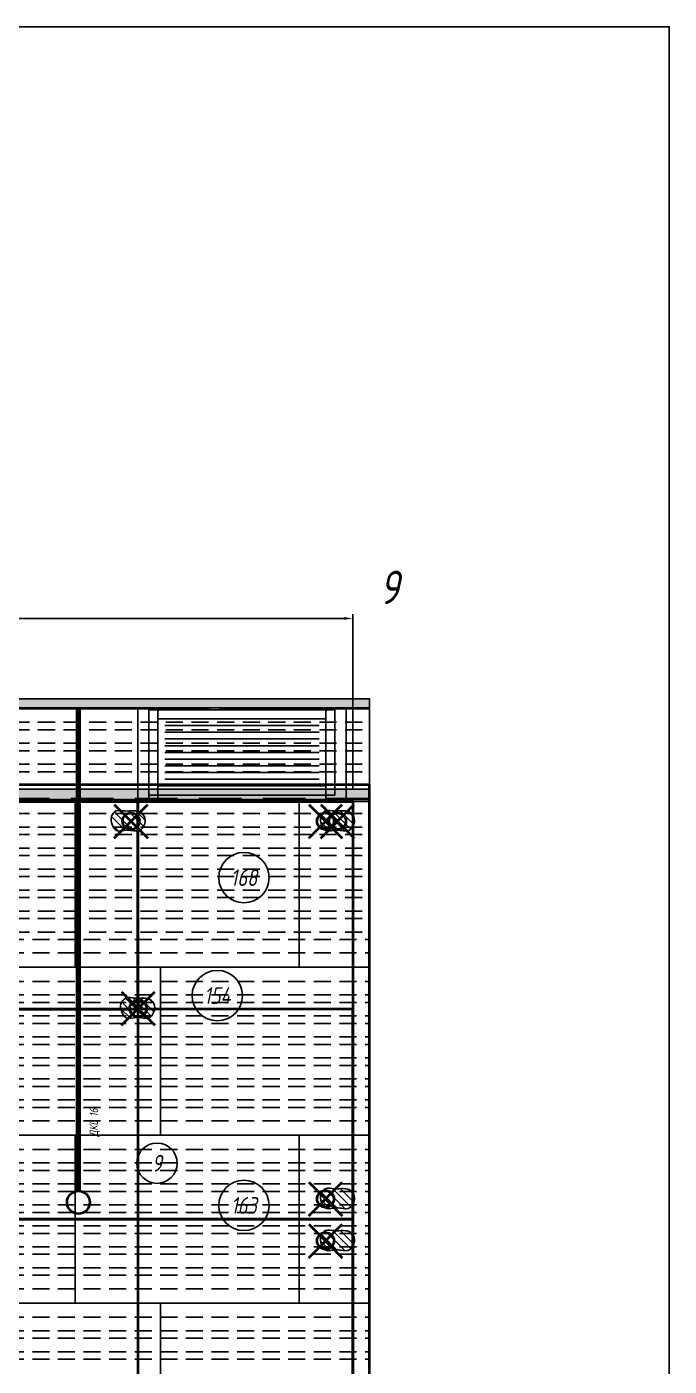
# Model space of a CAD drawing. Header units: millimetres. Extents: x -58926 to 122586, y -58688 to 8347.
# Drawn here: x 61978 to 63891, y 907 to 4896 of the extents above; entities that cross this region are included whole.
import ezdxf
from ezdxf.enums import TextEntityAlignment as Align

# ---------------------------------------------------------------- set-up
doc = ezdxf.new("R2010")
doc.units = ezdxf.units.MM
doc.header["$PDMODE"] = 35
doc.header["$PDSIZE"] = 50
doc.linetypes.add('DASH2DOT', pattern=[31.75, 12.7, -6.35, 0, -6.35, 0, -6.35])
doc.linetypes.add('DASHED', pattern=[19.05, 12.7, -6.35])
for name, color, linetype in [('01 Черновое', 7, 'Continuous'), ('02 ОВиК', 7, 'Continuous'), ('02 ЭОМ и СС', 7, 'Continuous'), ('03 Потолок', 7, 'Continuous'), ('04 Освещение', 7, 'Continuous'), ('10 Перегородки', 7, 'Continuous'), ('101 Крепление', 7, 'Continuous'), ('102 Звукоизоляция', 7, 'Continuous'), ('103 ГВЛ слой 1', 7, 'Continuous'), ('104 ГВЛ слой 2', 7, 'Continuous')]:
    doc.layers.add(name, color=color, linetype=linetype)
doc.layers.add('100 noprint', color=1, linetype='Continuous', plot=False)
doc.styles.get("Standard").update_dxf_attribs({"font": 'arial.ttf'})
doc.styles.add('ГОСТ-ISOCPEUR', font='isocpeui.ttf', dxfattribs={"width": 0.8})
doc.dimstyles.new('ISO-25', dxfattribs={"dimtxt": 2.5, "dimasz": 2.5, "dimexe": 1.25, "dimexo": 0.625, "dimtad": 1, "dimtxsty": 'Standard', "dimcen": 2.5, "dimadec": 0, "dimazin": 0, "dimtfac": 1, "dimtmove": 0, "dimatfit": 3, "dimfxl": 1, "dimarcsym": 0})

# ---------------------------------------------------------------- blocks, each defined once
blk = doc.blocks.new('АП 500х200')
at = {"color": 0, "lineweight": -2}
for p, q in [((-507, 207), (-47, 207)), ((-507, 187), (-47, 187)), ((-507, 167), (-47, 167)), ((-507, 147), (-47, 147)), ((-507, 127), (-47, 127)), ((-507, 107), (-47, 107)), ((-507, 87), (-47, 87)), ((-507, 67), (-47, 67)), ((-507, 47), (-47, 47))]:
    blk.add_line(p, q, dxfattribs=at)
for points in [[(-554, 0), (-554, 254), (0, 254), (0, 0)], [(-527, 27), (-527, 227), (-27, 227), (-27, 27)]]:
    blk.add_lwpolyline(points, close=True, dxfattribs=at)
blk = doc.blocks.new('плита')
at = {"lineweight": -2}
blk.add_lwpolyline([(0, 500), (667, 500), (667, 0), (0, 0)], close=True, dxfattribs=at)
blk = doc.blocks.new('*D412')
at = {"layer": '01 Черновое', "color": 0, "lineweight": -2}
for p, q in [((58708.9, 2688.7), (58708.9, 3146.6)), ((58733.9, 3134.1), (62923.9, 3134.1)), ((62948.9, 2688.7), (62948.9, 3146.6))]:
    blk.add_line(p, q, dxfattribs=at)
at = {"layer": '01 Черновое', "color": 0}
for points in [[(58733.9, 3138.3), (58733.9, 3129.9), (58708.9, 3134.1)], [(62923.9, 3129.9), (62923.9, 3138.3), (62948.9, 3134.1)]]:
    blk.add_solid(points, dxfattribs=at)
at = {"layer": 'Defpoints', "color": 0}
for p in [(62948.9, 3134.1), (58708.9, 2688.7), (62948.9, 2688.7)]:
    blk.add_point(p, dxfattribs=at)
at = {"layer": '01 Черновое', "color": 0, "insert": (60828.9, 3156.6), "char_height": 25, "attachment_point": 5, "style": 'ГОСТ-ISOCPEUR'}
blk.add_mtext('4240', dxfattribs=at)

msp = doc.modelspace()

# ---------------------------------------------------------------- hatches: boundary and pattern name
at = {"layer": '03 Потолок', "lineweight": -2}
for points in [[(62998.894, 2868.176), (62998.894, 2895.176), (58658.894, 2895.176), (58658.894, 2868.176)], [(62369.019, 2598.176), (62369.019, 2625.176), (62309.019, 2625.176), (62309.019, 2598.176)], [(62929.019, 2598.176), (62929.019, 2625.176), (62869.019, 2625.176), (62869.019, 2598.176)]]:
    msp.add_hatch(color=256, dxfattribs=at).paths.add_polyline_path(points)
h = msp.add_hatch(color=256, dxfattribs=at)
h.paths.add_polyline_path([(58888.019, 2598.176), (58888.019, 2625.176), (58718.894, 2625.176), (58718.894, 2598.176)])
h.paths.add_polyline_path([(59488.019, 2598.176), (59488.019, 2625.176), (58948.019, 2625.176), (58948.019, 2598.176)])
h.paths.add_polyline_path([(59888.019, 2598.176), (59888.019, 2625.176), (59548.019, 2625.176), (59548.019, 2598.176)])
h.paths.add_polyline_path([(60288.019, 2598.176), (60288.019, 2625.176), (59948.019, 2625.176), (59948.019, 2598.176)])
h.paths.add_polyline_path([(60757.063, 2598.176), (60757.063, 2625.176), (60348.019, 2625.176), (60348.019, 2598.176)])
h.paths.add_polyline_path([(61217.063, 2598.176), (61217.063, 2625.176), (60817.063, 2625.176), (60817.063, 2598.176)])
h.paths.add_polyline_path([(61738.019, 2598.176), (61738.019, 2625.176), (61277.063, 2625.176), (61277.063, 2598.176)])
h.paths.add_polyline_path([(62309.019, 2598.176), (62309.019, 2625.176), (61798.019, 2625.176), (61798.019, 2598.176)])
h.paths.add_polyline_path([(62869.019, 2598.176), (62869.019, 2625.176), (62369.019, 2625.176), (62369.019, 2598.176)])
h.paths.add_polyline_path([(62998.894, 2598.176), (62998.894, 2625.176), (62929.019, 2625.176), (62929.019, 2598.176)])
at = {"layer": '101 Крепление'}
h = msp.add_hatch(dxfattribs=at)
h.set_pattern_fill('ANSI31', color=5, scale=5, angle=180, style=0)
h.set_pattern_definition([(135, (63157.973, -4e-12), (11.22532, 11.22532), [])])
edge = h.paths.add_edge_path()
edge.add_spline(control_points=[(62330.886, 2533.362), (62330.886, 2541.392), (62316.088, 2567.197), (62278.572, 2556.494), (62244.519, 2566.367), (62226.669, 2543.653), (62230.803, 2520.976), (62245.658, 2495.058), (62279.449, 2508.905), (62317.176, 2492.265), (62330.886, 2522.146), (62330.886, 2533.362)], knot_values=[0, 0, 0, 0, 24.09039364, 73.18784754, 99.9877853, 121.68889408, 145.29658819, 167.74643755, 198.18583422, 237.51289388, 271.16090154, 271.16090154, 271.16090154, 271.16090154], degree=3, periodic=1)
h = msp.add_hatch(dxfattribs=at)
h.set_pattern_fill('ANSI31', color=5, scale=5, angle=180, style=0)
h.set_pattern_definition([(135, (63115.226, -4e-12), (11.22532, 11.22532), [])])
edge = h.paths.add_edge_path()
edge.add_spline(control_points=[(62954.389, 2533.362), (62954.389, 2541.392), (62939.59, 2567.197), (62902.074, 2556.494), (62868.021, 2566.367), (62850.171, 2543.653), (62854.306, 2520.976), (62869.16, 2495.058), (62902.951, 2508.905), (62940.678, 2492.265), (62954.389, 2522.146), (62954.389, 2533.362)], knot_values=[0, 0, 0, 0, 24.09039364, 73.18784754, 99.9877853, 121.68889408, 145.29658819, 167.74643755, 198.18583422, 237.51289388, 271.16090154, 271.16090154, 271.16090154, 271.16090154], degree=3, periodic=1)
h = msp.add_hatch(dxfattribs=at)
h.set_pattern_fill('ANSI31', color=5, scale=5, angle=180, style=0)
h.set_pattern_definition([(135, (62520.235, -557.634), (11.22532, 11.22532), [])])
edge = h.paths.add_edge_path()
edge.add_spline(control_points=[(62359.398, 1975.728), (62359.398, 1983.758), (62344.599, 2009.563), (62307.083, 1998.86), (62273.03, 2008.733), (62255.18, 1986.019), (62259.315, 1963.341), (62274.169, 1937.424), (62307.96, 1951.271), (62345.687, 1934.63), (62359.398, 1964.512), (62359.398, 1975.728)], knot_values=[0, 0, 0, 0, 24.09039364, 73.18784754, 99.9877853, 121.68889408, 145.29658819, 167.74643755, 198.18583422, 237.51289388, 271.16090154, 271.16090154, 271.16090154, 271.16090154], degree=3, periodic=1)
h = msp.add_hatch(dxfattribs=at)
h.set_pattern_fill('ANSI31', color=5, scale=5, angle=180, style=0)
h.set_pattern_definition([(135, (63115.226, -1125), (11.22532, 11.22532), [])])
edge = h.paths.add_edge_path()
edge.add_spline(control_points=[(62954.389, 1408.362), (62954.389, 1416.392), (62939.59, 1442.197), (62902.074, 1431.494), (62868.021, 1441.367), (62850.171, 1418.653), (62854.306, 1395.976), (62869.16, 1370.058), (62902.951, 1383.905), (62940.678, 1367.265), (62954.389, 1397.146), (62954.389, 1408.362)], knot_values=[0, 0, 0, 0, 24.09039364, 73.18784754, 99.9877853, 121.68889408, 145.29658819, 167.74643755, 198.18583422, 237.51289388, 271.16090154, 271.16090154, 271.16090154, 271.16090154], degree=3, periodic=1)
h = msp.add_hatch(dxfattribs=at)
h.set_pattern_fill('ANSI31', color=5, scale=5, angle=180, style=0)
h.set_pattern_definition([(135, (63115.226, -1250), (11.22532, 11.22532), [])])
edge = h.paths.add_edge_path()
edge.add_spline(control_points=[(62954.389, 1283.362), (62954.389, 1291.392), (62939.59, 1317.197), (62902.074, 1306.494), (62868.021, 1316.367), (62850.171, 1293.653), (62854.306, 1270.976), (62869.16, 1245.058), (62902.951, 1258.905), (62940.678, 1242.265), (62954.389, 1272.146), (62954.389, 1283.362)], knot_values=[0, 0, 0, 0, 24.09039364, 73.18784754, 99.9877853, 121.68889408, 145.29658819, 167.74643755, 198.18583422, 237.51289388, 271.16090154, 271.16090154, 271.16090154, 271.16090154], degree=3, periodic=1)

# ---------------------------------------------------------------- linework, layer by layer
at = {"layer": '01 Черновое'}
for p, q in [((62524.536, 2865.176), (61883.317, 2865.176)), ((62341.894, 2595.176), (62341.894, 2865.176)), ((62998.894, 2865.176), (62551.536, 2865.176)), ((62998.894, 2595.176), (62341.894, 2595.176))]:
    msp.add_line(p, q, dxfattribs=at)
msp.add_lwpolyline([(58658.894, 95.176), (58658.894, 2895.176), (62998.894, 2895.176), (62998.894, 95.176)], close=True, dxfattribs=at)
for points in [[(62341.894, 2865.176), (62341.894, 2595.176), (61674.894, 2595.176), (61674.894, 2865.176)], [(62998.894, 2095.176), (62789.894, 2095.176), (62789.894, 2595.176), (62998.894, 2595.176)], [(62998.894, 1595.176), (62376.894, 1595.176), (62376.894, 2095.176), (62998.894, 2095.176)], [(62998.894, 1095.176), (62789.894, 1095.176), (62789.894, 1595.176), (62998.894, 1595.176)], [(62998.894, 595.176), (62376.894, 595.176), (62376.894, 1095.176), (62998.894, 1095.176)]]:
    msp.add_lwpolyline(points, dxfattribs=at)
at = {"layer": '02 ЭОМ и СС', "const_width": 16, "flags": 128}
msp.add_lwpolyline([(62132.28, 1429.176), (62132.28, 2862.176)], dxfattribs=at)
at = {"layer": '02 ЭОМ и СС', "lineweight": 40}
msp.add_circle((62132.28, 1395.176), 34, dxfattribs=at)
at = {"layer": '03 Потолок', "ltscale": 10}
for p, q in [((62998.894, 2895.176), (58658.894, 2895.176)), ((62998.894, 2588.676), (62998.894, 2895.176)), ((62998.894, 2868.176), (58658.894, 2868.176)), ((58658.894, 2868.176), (62998.894, 2868.176)), ((62309.019, 2598.176), (62309.019, 2868.176)), ((62369.019, 2598.176), (62369.019, 2868.176)), ((62869.019, 2598.176), (62869.019, 2868.176)), ((62929.019, 2598.176), (62929.019, 2868.176)), ((58708.894, 2625.176), (62998.894, 2625.176))]:
    msp.add_line(p, q, dxfattribs=at)
at = {"layer": '03 Потолок', "linetype": 'DASHED', "ltscale": 10}
for q in [(58658.894, 2598.176), (58708.894, 2598.176)]:
    msp.add_line((62998.894, 2598.176), q, dxfattribs=at)
at = {"layer": '03 Потолок', "lineweight": -2}
msp.add_line((62998.894, 2588.676), (58658.894, 2588.676), dxfattribs=at)
for points in [[(62369.019, 2598.176), (62369.019, 2625.176), (62309.019, 2625.176), (62309.019, 2598.176)], [(62929.019, 2598.176), (62929.019, 2625.176), (62869.019, 2625.176), (62869.019, 2598.176)]]:
    msp.add_lwpolyline(points, close=True, dxfattribs=at)
at = {"layer": '04 Освещение', "const_width": 16, "flags": 128}
msp.add_lwpolyline([(62132.28, 1429.176), (62132.28, 2862.176)], dxfattribs=at)
at = {"layer": '04 Освещение', "lineweight": 40}
msp.add_circle((62132.28, 1395.176), 34, dxfattribs=at)
at = {"layer": '10 Перегородки', "linetype": 'Continuous', "ltscale": 10}
msp.add_line((62948.894, 2588.676), (62948.894, 95.176), dxfattribs=at)
at = {"layer": '100 noprint', "linetype": 'DASHED', "ltscale": 4}
for p, q in [((58658.894, 2825.176), (62998.894, 2825.176)), ((58658.894, 2802.676), (62998.894, 2802.676)), ((58658.894, 2762.676), (62998.894, 2762.676)), ((58658.894, 2740.176), (62998.894, 2740.176)), ((58658.894, 2700.176), (62998.894, 2700.176)), ((58658.894, 2677.676), (62998.894, 2677.676)), ((58658.894, 2637.676), (62998.894, 2637.676)), ((58658.894, 2552.676), (62998.894, 2552.676)), ((58658.894, 2512.676), (62998.894, 2512.676)), ((58658.894, 2490.176), (62998.894, 2490.176)), ((58658.894, 2450.176), (62998.894, 2450.176)), ((58658.894, 2427.676), (62998.894, 2427.676)), ((58658.894, 2387.676), (62998.894, 2387.676)), ((58658.894, 2365.176), (62998.894, 2365.176)), ((58658.894, 2325.176), (62998.894, 2325.176)), ((58658.894, 2302.676), (62998.894, 2302.676)), ((58658.894, 2262.676), (62998.894, 2262.676)), ((58658.894, 2240.176), (62998.894, 2240.176)), ((58658.894, 2200.176), (62998.894, 2200.176)), ((59708.894, 2177.676), (62998.894, 2177.676)), ((59708.894, 2137.676), (62998.894, 2137.676)), ((59708.894, 2052.676), (62998.894, 2052.676)), ((59708.894, 2012.676), (62998.894, 2012.676)), ((59708.894, 1990.176), (62998.894, 1990.176)), ((59708.894, 1950.176), (62998.894, 1950.176)), ((59708.894, 1927.676), (62998.894, 1927.676)), ((59708.894, 1887.676), (62998.894, 1887.676)), ((59708.894, 1865.176), (62998.894, 1865.176)), ((59708.894, 1825.176), (62998.894, 1825.176)), ((59708.894, 1802.676), (62998.894, 1802.676)), ((59708.894, 1762.676), (62998.894, 1762.676)), ((59708.894, 1740.176), (62998.894, 1740.176)), ((59708.894, 1700.176), (62998.894, 1700.176)), ((59708.894, 1677.676), (62998.894, 1677.676)), ((59708.894, 1637.676), (62998.894, 1637.676)), ((59708.894, 1552.676), (62998.894, 1552.676)), ((59708.894, 1512.676), (62998.894, 1512.676)), ((59708.894, 1490.176), (62998.894, 1490.176)), ((59708.894, 1450.176), (62998.894, 1450.176)), ((59708.894, 1427.676), (62998.894, 1427.676)), ((59708.894, 1387.676), (62998.894, 1387.676)), ((59708.894, 1365.176), (62998.894, 1365.176)), ((59708.894, 1325.176), (62998.894, 1325.176)), ((59708.894, 1302.676), (62998.894, 1302.676)), ((59708.894, 1262.676), (62998.894, 1262.676)), ((59708.894, 1240.176), (62998.894, 1240.176)), ((59708.894, 1200.176), (62998.894, 1200.176)), ((59708.894, 1177.676), (62998.894, 1177.676)), ((59708.894, 1137.676), (62998.894, 1137.676)), ((59708.894, 1052.676), (62998.894, 1052.676)), ((59708.894, 1012.676), (62998.894, 1012.676)), ((59708.894, 990.176), (62998.894, 990.176)), ((59708.894, 950.176), (62998.894, 950.176)), ((59708.894, 927.676), (62998.894, 927.676))]:
    msp.add_line(p, q, dxfattribs=at)
at = {"layer": '100 noprint'}
msp.add_lwpolyline([(57498.286, 4896.337), (57498.286, -1320.331), (63891.242, -1320.331), (63891.242, 4896.337)], close=True, dxfattribs=at)
at = {"layer": '101 Крепление', "color": 5, "start_tangent": (0, 1), "end_tangent": (0, 1)}
for points in [[(62330.886, 2533.362), (62319.772, 2554.736), (62271.041, 2560.72), (62244.241, 2560.72), (62230.348, 2544.049), (62232.486, 2520.538), (62245.748, 2502.425), (62276.171, 2503.439), (62315.498, 2503.439), (62330.886, 2533.362)], [(62954.389, 2533.362), (62943.274, 2554.736), (62894.543, 2560.72), (62867.743, 2560.72), (62853.85, 2544.049), (62855.988, 2520.538), (62869.25, 2502.425), (62899.673, 2503.439), (62939, 2503.439), (62954.389, 2533.362)], [(62359.398, 1975.728), (62348.283, 1997.101), (62299.552, 2003.086), (62272.752, 2003.086), (62258.859, 1986.415), (62260.997, 1962.904), (62274.259, 1944.79), (62304.682, 1945.805), (62344.009, 1945.805), (62359.398, 1975.728)], [(62954.389, 1408.362), (62943.274, 1429.736), (62894.543, 1435.72), (62867.743, 1435.72), (62853.85, 1419.049), (62855.988, 1395.538), (62869.25, 1377.425), (62899.673, 1378.439), (62939, 1378.439), (62954.389, 1408.362)], [(62954.389, 1283.362), (62943.274, 1304.736), (62894.543, 1310.72), (62867.743, 1310.72), (62853.85, 1294.049), (62855.988, 1270.538), (62869.25, 1252.425), (62899.673, 1253.439), (62939, 1253.439), (62954.389, 1283.362)]]:
    msp.add_spline(points, degree=3, dxfattribs=at)
at = {"layer": '102 Звукоизоляция', "color": 74, "linetype": 'DASH2DOT', "ltscale": 5}
for points in [[(62948.894, 2688.676), (62948.894, -4.824)], [(58608.894, 2588.676), (63048.894, 2588.676)]]:
    msp.add_lwpolyline(points, dxfattribs=at)
at = {"layer": '102 Звукоизоляция', "color": 74, "linetype": 'Continuous', "lineweight": 40, "ltscale": 10, "flags": 128}
msp.add_lwpolyline([(61598.894, 2638.676), (61598.894, 45.176), (62998.894, 45.176), (62998.894, 2638.676)], close=True, dxfattribs=at)
at = {"layer": '102 Звукоизоляция', "color": 74}
msp.add_circle((62366.145, 1511.596), 60, dxfattribs=at)
at = {"layer": '102 Звукоизоляция', "color": 74, "linetype": 'Continuous', "lineweight": 40, "ltscale": 10}
for p in [(62288.646, 2530.125), (62903.656, 2530.125)]:
    msp.add_point(p, dxfattribs=at)
at = {"layer": '103 ГВЛ слой 1', "color": 6, "lineweight": 40}
for points in [[(61748.894, 2588.676), (62948.894, 2588.676), (62948.894, 1345.176), (61748.894, 1345.176)], [(61748.894, 1345.176), (62948.894, 1345.176), (62948.894, 95.176), (61748.894, 95.176)]]:
    msp.add_lwpolyline(points, close=True, dxfattribs=at)
at = {"layer": '103 ГВЛ слой 1', "color": 6}
msp.add_circle((62545.686, 2010.79), 75, dxfattribs=at)
at = {"layer": '103 ГВЛ слой 1', "color": 6, "lineweight": 40}
for p in [(62867.724, 2530.125), (62310.062, 1972.463), (62867.724, 1405.125), (62867.724, 1280.125)]:
    msp.add_point(p, dxfattribs=at)
at = {"layer": '104 ГВЛ слой 2', "color": 3, "lineweight": 40}
for points in [[(61108.894, 1970.176), (61108.894, 2588.676), (62308.894, 2588.676), (62308.894, 1970.176)], [(62308.894, 1970.176), (62308.894, 2588.676), (62948.894, 2588.676), (62948.894, 1970.176)], [(61108.894, 1970.176), (62308.894, 1970.176), (62308.894, 720.176), (61108.894, 720.176)], [(62308.894, 1970.176), (62308.894, 720.176), (62948.894, 720.176), (62948.894, 1970.176)]]:
    msp.add_lwpolyline(points, close=True, dxfattribs=at)
at = {"layer": '104 ГВЛ слой 2', "color": 3}
for centre in [(62624.851, 2362.244), (62624.851, 1385.79)]:
    msp.add_circle(centre, 75, dxfattribs=at)

# ---------------------------------------------------------------- block references
at = {"layer": '01 Черновое'}
for p in [(61455.894, 2095.176), (62122.894, 2095.176), (61709.894, 1595.176), (61455.894, 1095.176), (62122.894, 1095.176), (61709.894, 595.176)]:
    msp.add_blockref('плита', p, dxfattribs=at)
at = {"layer": '02 ОВиК'}
msp.add_blockref('АП 500х200', (62896.019, 2608.176), dxfattribs=at)
msp.add_blockref('АП 500х200', (62896.019, 2608.176), dxfattribs=at)

# ---------------------------------------------------------------- texts
at = {"layer": '01 Черновое', "style": 'ГОСТ-ISOCPEUR', "width": 0.8}
msp.add_text('9', height=100, dxfattribs=at).set_placement((63057.872, 3226.61), align=Align.MIDDLE)
at = {"layer": '04 Освещение', "insert": (62165.238, 1590.56), "char_height": 25, "width": 270.31285, "attachment_point": 1, "rotation": 90, "style": 'ГОСТ-ISOCPEUR'}
msp.add_mtext('{ДКС 16}', dxfattribs=at)
at = {"layer": '102 Звукоизоляция', "color": 74, "style": 'ГОСТ-ISOCPEUR', "width": 0.8}
msp.add_text('9', height=50, dxfattribs=at).set_placement((62366.145, 1511.596), align=Align.MIDDLE)
at = {"layer": '103 ГВЛ слой 1', "color": 6, "style": 'ГОСТ-ISOCPEUR', "width": 0.8}
msp.add_text('154', height=50, dxfattribs=at).set_placement((62545.686, 2010.79), align=Align.MIDDLE)
at = {"layer": '104 ГВЛ слой 2', "color": 3, "style": 'ГОСТ-ISOCPEUR', "width": 0.8}
for s, p in [('168', (62624.851, 2362.244)), ('163', (62624.851, 1385.79))]:
    msp.add_text(s, height=50, dxfattribs=at).set_placement(p, align=Align.MIDDLE)

# ---------------------------------------------------------------- dimensions: what is measured, and where the dimension line sits
at = {"layer": '01 Черновое'}
dim = msp.add_linear_dim(base=(62948.894, 3134.111), p1=(58708.894, 2688.676), p2=(62948.894, 2688.676), dimstyle='ISO-25', override={"dimtxt": 25, "dimasz": 25, "dimexe": 12.5, "dimexo": 0, "dimgap": 10, "dimtxsty": 'ГОСТ-ISOCPEUR'}, dxfattribs=at)
dim.commit()
dim.dimension.update_dxf_attribs({"geometry": '*D412', "text_midpoint": (60828.894, 3156.611)})

doc.saveas('drawing.dxf')
